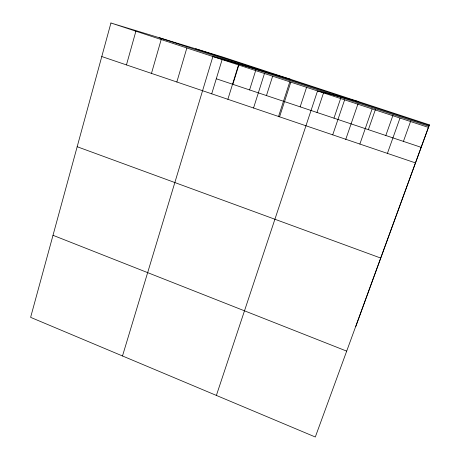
<?xml version="1.0" encoding="UTF-8"?>
<svg xmlns="http://www.w3.org/2000/svg" width="460" height="460" viewBox="0 0 460 460"><rect width="100%" height="100%" fill="white"/><g stroke="black" fill="none" stroke-linecap="round" stroke-linejoin="round"><path stroke-width="0.69" d="M110.935 23L30.619 317.348L315.307 437L429.381 124.838L222.893 57.086L110.935 23L428.289 127.362M126.46 64.912L135.89 31.205M151.472 73.393L161.195 39.525M176.841 81.995L186.858 47.966M122.492 355.965L212.888 56.528L290.605 79.304M211.698 93.851L222.272 59.121M227.878 99.302L238.504 64.952M232.858 84.329L238.958 64.607M249.584 89.924L255.8 70.144M253.546 108.002L264.477 73.491M266.461 95.571L272.573 76.412M278.49 116.679L289.742 81.966M279.571 116.828L290.818 82.156M300.161 106.846L306.532 87.492M216.384 395.422L317.532 90.936L358.737 101.66M316.986 112.476L323.696 92.391M333.966 118.157L340.791 98.009M332.724 134.849L344.626 99.849M345.724 139.478L358.041 103.678M359.869 144.055L372.117 108.888M368.374 129.668L375.452 109.405M385.813 135.504L393.035 115.115M387.4 153.387L399.999 118.059M403.414 141.387L410.763 120.945M355.798 326.473L429.381 124.838M195.724 48.818L429.122 125.436M159.177 37.691L428.766 126.253M216.286 78.781L421.17 147.332M101.781 56.545L415.334 162.857M77.176 146.728L380.61 258.02M53.009 235.302L346.644 351.106"/></g></svg>
